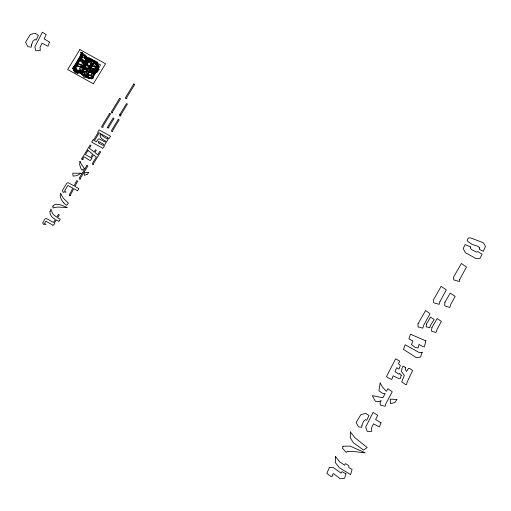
<?xml version="1.0" encoding="UTF-8"?>
<svg xmlns="http://www.w3.org/2000/svg" width="511" height="511" viewBox="0 0 511 511"><rect width="100%" height="100%" fill="white"/><g stroke="black" fill="none" stroke-linecap="round" stroke-linejoin="round"><path stroke-width="0.77" d="M79.972 161.367L79.633 164.606L80.757 168.087A14.704 13.708 11.9 0 0 82.105 170.246L84.417 168.502M82.265 54.869L80.438 59.212L84.641 61.537L83.216 65.063L86.838 67.88L90.07 68.64L90.958 65.031L96.47 67.573L97.761 62.221L82.309 54.894M72.696 68.385L81.262 54.313L100.526 64.967L91.961 79.039L72.696 68.385L75.047 72.734L78.375 73.277L78.509 71.138L80.208 67.011L82.086 65.536L83.287 66.162L85.535 61.403L82.226 59.327L77.461 60.56M81.971 158.397L90.115 145.009L91.022 145.507L89.348 148.254L94.088 151.927L95.41 149.761L96.311 150.26L94.905 152.572L97.703 154.737L99.741 151.384L100.648 151.882L93.673 163.341A0.926 0.862 11.9 0 0 93.615 163.948L93.711 164.395L92.523 164.465L92.427 163.942A1.201 1.124 11.9 0 1 92.542 163.194L96.355 156.954L93.558 154.788L91.475 158.206L91.814 158.608L90.153 160.607L84.091 156.89L83.095 158.525A0.939 0.875 11.9 0 0 83.025 159.151L83.133 159.573L81.939 159.668L81.843 159.138A1.309 1.22 11.9 0 1 81.952 158.384M119.734 114.7L126.511 103.561L127.411 104.065L120.852 114.847M63.837 202.893C61.422 200.382 59.225 196.658 60.668 193.12L61.492 195.093A20.293 18.92 11.9 0 0 63.421 198.274L68.436 203.25L66.609 205.326L65.906 204.79A20.593 19.201 11.9 0 1 63.837 202.893M107.668 127.431L107.77 127.961L108.964 127.871L108.849 127.443A0.996 0.926 11.9 0 1 108.926 126.824L114.042 118.45L113.135 117.952L107.815 126.696A1.265 1.182 11.9 0 0 107.668 127.437M69.432 195.157L69.528 195.681L70.716 195.604L70.614 195.164A1.099 1.022 11.9 0 1 70.697 194.57L73.744 188.68L77.589 190.807L78.918 188.623L74.913 186.413L77.71 181.054L76.771 180.613L74.012 185.908L68.685 182.97A1.501 1.399 11.9 0 0 66.654 183.449L62.38 190.488L63.019 192.04A2.804 2.612 11.9 0 0 63.645 192.404L63.996 191.823L66.002 192.27L64.629 190.782L67.88 185.436L72.824 188.169L69.566 194.435A1.373 1.278 11.9 0 0 69.407 195.157M120.839 114.841A0.85 0.792 11.9 0 0 120.781 115.454L120.883 115.895L119.702 115.971L119.606 115.448A1.201 1.124 11.9 0 1 119.721 114.694M84.449 168.483A38.893 36.255 11.9 0 1 79.94 161.38M82.079 52.972L82.041 59.289L86.014 64.367L97.211 71.189L98.68 65.983L95.378 64.143L95.493 62.438L92.427 60.324L91.808 60.439L91.086 61.678L86.468 58.458L82.079 52.972M335.491 456.4L335.452 462.711L339.425 467.789L350.623 474.61L352.092 469.405L348.789 467.565L348.904 465.86L345.838 463.745L345.219 463.86L344.657 465.266L339.381 461.657L335.491 456.4M80.898 52.179L80.776 58.082L83.906 63.013L94.081 70.326L97.69 67.784L85.356 57.896L80.898 52.179M350.38 431.929L350.265 437.825L353.395 442.762L363.57 450.076L367.179 447.534L354.845 437.64L350.38 431.929M74.887 67.931L74.81 70.965L79.665 72.185L80.502 69.368L86.825 57.775L82.437 54.575L74.887 67.931M418.043 323.865L417.966 326.893L422.814 328.119L423.651 325.296L429.981 313.709L425.593 310.509L418.043 323.865M470.554 246.922L470.478 248.41L471.698 249.636L476.68 252.108L477.938 251.591L482.09 254.216L479.938 258.394L475.888 258.464L465.476 252.753L463.183 248.589L465.144 244.616L470.554 246.922M31.363 45.064L31.222 47.204L27.894 46.661L25.55 42.317L30.315 34.486L35.08 33.253L38.389 35.329L36.14 40.088L34.94 39.462L33.062 40.937L31.363 45.064M361.948 425.229L361.807 427.368L358.479 426.819L356.135 422.476L360.9 414.645L365.665 413.418L368.974 415.488L366.726 420.253L365.525 419.62L363.647 421.096L361.948 425.229M86.787 70.742L86.544 74.357L91.705 75.998L92.753 72.658L97.045 64.897L92.089 61.665L86.787 70.742M405.606 367.875L405.485 369.779L406.552 371.465L408.513 368.342L409.803 368.514L412.601 370.564L407.018 382.26L406.686 384.579L405.166 384.336L401.716 381.781L404.348 375.508L401.525 371.516L401.972 368.342L403.07 365.959L405.606 367.875M444.921 302.205L444.679 305.821L449.84 307.462L450.887 304.122L455.18 296.361L450.217 293.129L444.921 302.205M91.565 62.208L91.424 64.099L92.453 65.766L94.414 62.642L95.672 62.796L98.399 64.808L92.785 76.484L93.111 78.624L89.457 78.336L87.592 76.069L90.243 69.803L87.522 65.862L87.988 62.706L89.099 60.33L91.565 62.208M50.021 211.56C49.529 215.112 52.505 217.942 55.373 219.468L53.546 222.47L46.871 218.778A1.501 1.399 11.9 0 0 44.834 219.264L42.771 222.732A1.143 1.067 11.9 0 0 42.752 223.179L43.492 224.176A2.689 2.51 11.9 0 0 43.94 224.431L44.163 224.061L45.939 224.591L44.585 223.371L45.875 221.25L52.243 224.77L52.901 225.568L54.792 223.633L54.364 223.115L56.28 219.973L58.944 221.442L60.292 219.225L57.628 217.756L59.346 214.933L58.439 214.428L56.74 217.226L53.566 214.684A10.194 9.505 11.9 0 1 52.473 213.253L50.908 209.127L50.021 211.56M100.156 134.987C99.696 138.257 103.452 139.854 105.758 141.113L105.157 142.109L99.798 139.145A1.482 1.38 11.9 0 0 97.793 139.624L96.47 141.79L94.433 140.666L99.172 132.879L100.578 133.658L100.156 134.987M83.331 68.104L83.031 70.799L86.551 71.847L87.4 69.33L91.009 63.581L87.336 61.173L83.331 68.104M426.481 324.031L426.187 326.733L429.7 327.781L430.549 325.258L434.165 319.516L430.492 317.107L426.481 324.031M88.735 71.693L88.32 75.226L92.836 76.554L93.967 73.252L98.24 65.485L93.992 62.598L88.735 71.693M431.891 327.628L431.469 331.154L435.985 332.489L437.116 329.186L441.389 321.413L437.141 318.532L431.891 327.628M52.908 206.035L52.965 207.926L55.335 207.402A25.857 24.106 11.9 0 1 57.724 207.089L67.241 207.498C63.089 205.939 56.523 202.011 52.908 206.035M479.51 247.899L479.318 249.342L483.342 251.284L485.45 246.321L483.444 242.84L470.65 237.883L468.274 238.03L467.169 240.464L467.987 241.569L471.94 244.315L478.328 246.481L479.51 247.899M82.354 52.767L81.089 60.598L84.756 63.185L87.387 63.287L85.056 67.541L74.523 65.389L77.563 71.08L81.243 71.419L83.408 70.294L82.284 72.517L82.558 74.862L87.336 76.03L87.809 73.884L94.439 61.588L90.121 58.452L88.678 61.084L84.685 56.881L82.354 52.767M380.171 382.988L378.9 390.819L382.567 393.406L385.198 393.502L382.867 397.756L372.334 395.61L375.374 401.295L379.053 401.64L381.219 400.515L380.095 402.738L380.369 405.082L385.147 406.245L385.62 404.105L392.25 391.809L387.932 388.673L386.488 391.305L382.496 387.102L380.171 382.988M87.803 73.795L87.413 75.979L81.888 74.427L81.409 71.981L89.374 57.973L94.509 61.537L87.803 73.795M459.779 279.313L459.389 281.497L453.857 279.945L453.385 277.492L461.35 263.491L466.479 267.055L459.779 279.313M425.88 340.882L424.36 346.86L423.019 346.624L419.033 344.42L418.107 348.01L414.977 347.308L411.489 344.567L412.933 341.048L408.877 338.806L410.467 334.22L425.88 340.882M81.824 70.013L81.07 72.875L75.545 71.323L75.436 68.199L83.031 54.869L88.167 58.433L81.824 70.013M439.958 301.477L439.205 304.339L433.679 302.787L433.564 299.663L441.165 286.332L446.301 289.897L439.958 301.477M73.52 66.481L72.984 68.474L76.714 72.632L77.921 71.61L84.315 71.796L95.717 73.054L80.7 66.373L73.52 66.481M343.009 446.231L342.472 448.217L346.196 452.382L347.41 451.354L353.804 451.539L365.205 452.803L350.182 446.116L343.009 446.231M92.548 70.333L91.188 74.785L86.736 75.373L80.125 70.135L79.02 71.336L79.467 72.377L77.468 73.156L73.456 69.905L76.03 63.952L79.888 64.099L87.636 69.688L88.563 68.206L92.548 70.333M345.96 473.754L344.599 478.207L340.147 478.794L333.536 473.556L332.431 474.757L332.878 475.798L330.879 476.578L326.868 473.327L329.442 467.373L333.3 467.52L341.048 473.109L341.974 471.627L345.96 473.754M401.244 375.285L400.222 378.587L399.168 378.779L393.125 375.828L391.809 379.449L387.555 377.623L386.559 376.492L395.623 358.831L399.794 361.136L398.484 363.832L400.349 365.518L398.919 369.134L396.702 367.671L395.016 371.638L398.944 374.205L399.461 373.356L401.244 375.285M87.202 69.617L86.161 72.907L85.126 73.105L79.224 70.237L78.17 72.575L74.389 71.01L73.424 69.892L81.869 53.316L85.937 55.565L84.615 58.26L86.429 59.921L84.992 63.524L82.827 62.099L81.128 66.053L84.954 68.563L85.471 67.714L87.202 69.617M94.305 72.984L92.746 77.729L88.486 78.4L74.58 69.943L76.727 65.197L91.335 72.568L94.305 72.984M422.163 352.251L420.572 356.978L416.414 357.713L403.473 349.352L405.166 344.791L419.505 352.718L422.163 352.251M49.503 42.151L47.938 46.258L42.03 43.179L40.088 47.153L40.248 50.685L35.802 50.717L34.889 46.833L42.362 32.206L46.214 34.62L44.144 38.849L49.503 42.151M97.55 68.723L95.985 72.83L90.077 69.745L88.135 73.718L88.294 77.257L83.849 77.282L82.239 73.022L89.655 58.363L94.26 61.186L92.191 65.414L97.55 68.723M380.989 422.808L379.418 426.921L373.509 423.836L371.567 427.809L371.727 431.341L367.281 431.373L365.678 427.107L373.094 412.447L377.693 415.277L375.63 419.505L380.989 422.808M91.731 67.414L91.412 68.174L95.563 70.799L97.671 65.836L95.666 62.355L82.871 57.398L80.495 57.545L79.39 59.979L80.208 61.09L84.162 63.83L90.549 65.996L91.731 67.414M77.774 63.275L75.404 68.104L78.209 71.431L88.103 77.979L92.159 77.908L94.311 73.731L90.16 71.106L88.901 71.623L84.047 68.947L82.82 67.727L82.776 66.436L77.774 63.275M79.857 49.58L67.682 69.573L93.372 83.778L105.541 63.779L79.857 49.58M93.059 139.905L91.705 142.135L101.893 147.768L102.449 148.503L104.238 146.6L103.918 146.127L108.754 138.181L109.226 138.436L110.58 136.207L99.153 129.89L97.799 132.119L98.265 132.381L93.532 140.161L93.059 139.905M109.661 113.346L101.906 126.089A1.207 1.124 11.9 0 0 101.785 126.837L101.881 127.36L103.075 127.271L102.96 126.843A0.939 0.875 11.9 0 1 103.018 126.217L110.568 113.851L109.661 113.346M119.619 98.272L111.481 111.641A1.207 1.124 11.9 0 0 111.353 112.382L111.449 112.912L112.637 112.835L112.535 112.394A0.926 0.862 11.9 0 1 112.624 111.781L120.539 98.783L119.619 98.272M88.001 150.47L85.465 154.641L90.677 157.529L92.74 154.143L88.001 150.47M133.812 83.97L125.674 97.339A1.194 1.111 11.9 0 0 125.521 98.074L125.629 98.597L126.811 98.527L126.709 98.08A0.894 0.837 11.9 0 1 126.792 97.48L134.719 84.468L133.812 83.97M98.859 141.611L98.176 142.729L103.113 145.463L103.797 144.338L98.859 141.611M86.908 165.519L79.397 177.866A1.207 1.124 11.9 0 0 79.269 178.607L79.365 179.137L80.553 179.061L80.451 178.62A0.926 0.862 11.9 0 1 80.54 178L87.828 166.03L86.908 165.519M118.252 119.408L111.679 130.209A1.163 1.086 11.9 0 0 111.539 130.925L111.641 131.455L112.822 131.378L112.714 130.95A0.996 0.926 11.9 0 1 112.79 130.331L119.159 119.906L118.252 119.408M107.853 137.683L107.099 138.915L102.724 136.105A7.461 6.956 11.9 0 1 101.849 135.108L101.152 133.978L107.853 137.683M99.064 69.298L97.077 72.338L92.67 73.386L92.402 68.902L99.064 69.298M396.875 399.519L394.894 402.559L390.481 403.607L390.212 399.123L396.875 399.519M81.083 173.223L77.608 175.273A15.835 14.762 11.9 0 1 75.864 175.778L73.067 176.123L72.766 173.21L81.083 173.223M87.1 174.328L84.411 175.356L84.181 172.833L88.722 172.316A6.324 5.896 11.9 0 1 87.1 174.328"/></g></svg>
